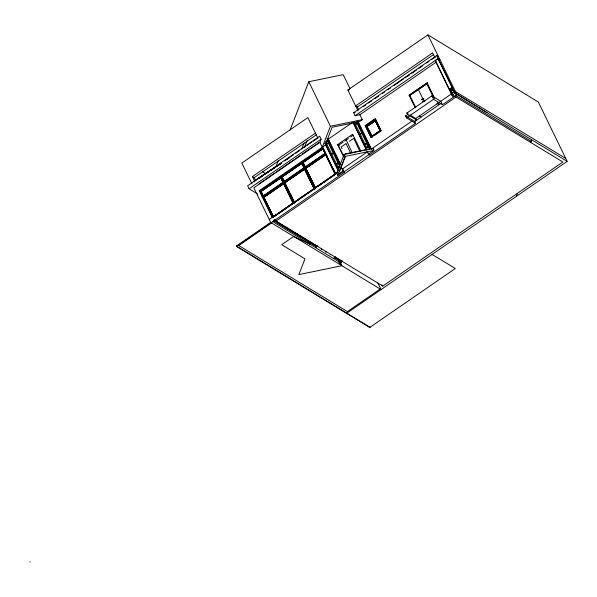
<?xml version="1.0" encoding="UTF-8"?>
<svg xmlns="http://www.w3.org/2000/svg" width="597" height="597" viewBox="0 0 597 597"><rect width="100%" height="100%" fill="white"/><g stroke="black" fill="none" stroke-linecap="round" stroke-linejoin="round"><path stroke-width="0.9" d="M280.814 177.197L260.479 191.212L263.038 196.488L283.381 182.473L280.814 177.197L260.479 191.212M263.359 197.152L283.702 183.137L263.359 197.152L273.127 217.263M301.828 162.727L304.388 168.003L284.045 182.018L281.486 176.742L301.828 162.727L314.373 188.831L312.515 190.018M284.366 182.675L304.709 168.66L284.366 182.675L294.134 202.786L294.649 202.413M322.835 148.257L302.492 162.265L305.052 167.541L325.395 153.526L322.835 148.257L302.492 162.265M305.373 168.205L325.716 154.19L305.373 168.205L315.141 188.316L315.567 188.018M516.599 196.197L517.345 193.376M530.74 142.474L531.479 139.676M275.926 166.623L278.269 160.563M290.015 130.243L308.798 81.737L343.208 74.647L350.014 88.662M301.657 149.228L303.992 143.19M304.433 147.407L307.127 140.459M257.777 194.07L249.076 188.779L247.628 185.809L319.656 136.191L321.096 139.153L319.88 142.31L253.852 187.794L270.904 222.912M322.276 147.25L330.41 126.251L308.798 81.737M377.886 282.963L381.087 289.56L270.665 222.412L236.397 246.024L236.636 246.524L344.432 172.257L343.245 171.533L337.745 175.324L336.783 173.346L344.103 154.436L372.797 148.534L373.983 149.257M337.745 175.324L345.066 156.421L344.103 154.436M339.611 171.391L345.454 156.302M424.31 100.617L423.915 100.169L424.139 100.818M424.818 100.923C424.519 99.893 423.594 101.012 424.571 100.602M284.045 182.018L304.388 168.003M305.052 167.541L325.395 153.526M315.141 188.316L315.522 187.861M336.783 173.346L338.059 170.481L324.85 143.28M337.79 166.712L337.387 167.414L338.79 168.19L339.738 166.533L338.275 163.511L336.753 164.563L337.79 166.712L339.738 166.533M366.871 147.84L367.968 145.914L368.685 145.855L368.558 147.683L366.871 147.84L365.409 144.825L366.931 143.773L367.968 145.914M284.553 227.136L273.374 220.338M297.022 234.718L284.709 227.196M309.492 242.3L297.179 234.778M316.611 246.628L309.642 242.36M341.544 261.792L334.574 257.523M285.075 227.45L285.873 227.047M296.657 234.457L297.433 234.076M297.56 235.009L298.269 234.673M309.104 242.061L309.828 241.71M310.03 242.591L310.806 242.21M334.939 257.777L335.648 257.382M341.178 261.538L341.962 261.15M304.179 167.578L305.209 166.929M325.186 153.108L325.507 152.869M325.798 154.616L305.701 168.287L325.917 154.616M326.768 144.034L328.343 142.952M355.387 124.318L356.999 123.206L355.543 124.549M333.208 153.108L331.663 154.205L333.268 153.093M360.192 134.213L361.789 133.101L360.349 134.429M336.372 163.824L337.954 162.735L336.462 164.093L325.537 141.459M397.289 83.326L400.288 81.185M358.021 110.878L347.879 90.005L427.907 34.872L538.33 102.02L567.15 161.369L346.82 313.171L347.058 313.664M254.807 181.51L252.412 176.563L315.432 133.146M252.412 176.563L254.188 177.652L316.455 134.75M435.041 57.812L432.646 52.864L355.618 105.938L357.394 107.02L433.661 54.476M436.153 62.192L359.894 114.736L355.111 115.721L353.67 112.758L436.698 55.551L438.474 56.633M259.367 178.376L262.553 176.085M267.105 172.943L268.628 171.899M270.754 170.526L275.456 167.19M276.829 166.339L281.53 163.011L254.009 181.212L254.367 181.981M284.568 160.914L287.605 158.824M288.217 158.496L293.679 154.638M295.813 153.265L299.754 150.451M303.552 147.84L305.828 146.265M307.201 145.414L308.716 144.37M309.627 143.653L311.903 142.079M313.276 141.228L317.977 137.9M363.327 106.654L365.618 105.079M368.662 102.975L371.715 100.871M374.767 98.774L378.58 96.147M382.393 93.52L384.684 91.938M387.729 89.841L390.781 87.737M393.833 85.632L397.647 83.005M401.46 80.379L403.744 78.804M407.557 76.177L409.848 74.603M412.9 72.498L416.713 69.871M418.997 68.297L422.81 65.67M426.624 63.043L428.915 61.469M431.967 59.364L435.012 57.26M249.076 188.779L321.096 139.153M355.111 115.721L438.138 58.521L439.922 59.603M258.994 183.883L263.553 180.742M265.068 179.697L274.941 172.899M276.463 171.854L293.925 159.817M295.448 158.772L300 155.63M302.276 154.063L318.985 142.556M351.969 122.833L328.141 139.25L339.745 163.16M272.225 217.383L259.255 190.674L325.111 145.302L332.089 127.265L359.461 121.631L362.289 119.684L359.581 114.094M355.528 124.527L356.939 123.221M260.128 191.137L280.918 176.816L283.702 182.54L262.911 196.861L260.128 191.137L273.016 217.629L263.016 197.07L283.814 182.772M301.925 162.339L281.142 176.667L283.933 182.383L304.701 168.063L301.94 162.362M283.702 183.137L293.463 203.249L280.65 177.115L260.553 190.779L273.404 217.054M304.709 168.66L314.47 188.779L294.231 202.532L281.56 176.309L301.522 162.556L314.186 188.786M281.486 176.742L302.41 162.421L301.269 161.727M260.725 191.271L280.896 177.63M281.732 176.794L301.769 163.011M302.739 162.324L322.776 148.534M263.575 196.413L260.949 191.316L280.687 177.719L282.956 182.406M281.814 176.824L301.694 163.242L303.963 167.936M302.821 162.354L322.701 148.772L325.29 153.578M281.239 177.473L260.337 191.861L260.74 192.1M281.232 177.458L323.253 148.526L322.932 147.869L302.149 162.19L304.94 167.906L325.708 153.586L323.604 149.25M263.471 196.197L261.128 191.421L280.888 177.951M282.18 176.973L301.933 163.503M322.85 148.899L303.142 162.474L306 168.25M260.777 192.13L261.322 191.756M263.195 195.868L262.486 196.286L262.949 196.517M409.102 95.236L427.213 82.879L409.102 95.236L415.243 107.758M263.195 195.876L304.037 167.735M305.209 166.929L325.044 153.265M365.177 125.616L375.177 118.728L380.946 130.594L370.938 137.489L365.177 125.616L366.364 126.34M262.889 196.532L283.381 182.473M415.788 107.639L409.788 95.408L426.907 83.617L433.303 96.662M426.997 83.67L409.788 95.408M262.852 197.04L325.872 153.623L326.238 154.377L263.217 197.794L263.62 198.04M366.506 126.012L375.259 120.176L366.506 126.012L371.744 136.586L380.349 130.661L375.11 120.079M339.454 144.69L343.208 142.101M344.708 141.071L348.454 138.482M350.708 136.937L352.961 135.385M380.647 130.84L380.199 130.571L371.603 136.497L372.192 136.855L367.028 126.176L375.423 120.773M367.177 126.265L375.274 120.684L380.132 130.676L375.132 120.594M368.058 125.848L374.692 121.281M345.506 143.989L341.215 146.937L342.014 148.578M349.432 141.28L353.006 138.817M379.983 130.586L372.177 136.347L370.155 132.183M372.662 136.683L371.237 137.668L365.468 125.803L375.476 118.907L381.237 130.78L374.095 135.698M407.594 114.549L405.587 115.93L414.497 121.34L416.497 119.96L407.594 114.549L406.87 113.064L431.877 95.833L440.787 101.251L442.467 104.714L453.966 96.789L452.287 93.326L455.287 91.259M365.028 144.071L366.73 143.243L365.118 144.355L354.185 121.721M405.587 115.93L406.55 117.907L433.564 99.296L442.467 104.714M453.392 89.401L451.451 90.729L450.362 89.147L452.063 87.983L452.974 89.677L453.392 89.401L452.922 89.669M450.504 92.236L452.489 93.184M340.23 168.988L341.566 168.07L342.753 168.794L344.432 172.257M340.238 169.138L341.484 168.279M368.894 149.392L370.133 148.541L356.924 121.333M269.225 219.45L337.917 172.123M342.551 168.929L367.17 151.966M357.006 121.124L370.215 148.325L371.401 149.049L411.952 121.116M409.841 114.87L415.773 118.482L451.519 93.848M274.18 216.166L293.112 202.987M315.171 187.786L335.133 174.04M273.225 217.002L293.067 203.338M315.238 188.055L335.268 174.272L322.664 148.168L302.567 161.832L315.417 188.107L303 162.384M272.971 217.301L272.575 217.062M274.172 216.524L289.53 205.943M290.008 205.525L293.127 203.465M294.634 202.316L294.202 202.637L284.523 182.712M295.179 202.047L299.895 198.801M301.276 197.764L305.925 194.644M307.268 193.629L312.067 190.413M318.492 185.988L328.469 179.115M329.775 178.13L335.357 174.279M274.307 216.45L276.553 214.905M278.053 213.868L282.545 210.771M284.045 209.741L287.791 207.159M290.038 205.607L293.037 203.547M295.314 201.98L299.06 199.398M301.306 197.846L304.306 195.779M307.298 193.719L310.298 191.652M312.544 190.1L314.47 188.779M318.567 185.958L321.567 183.891M323.813 182.339L326.805 180.279M329.805 178.212L332.805 176.145M323.902 182.555L325.417 181.525M414.184 121.885L440.564 103.714M435.138 60.588L452.19 95.699L454.168 96.647L456.772 94.856L456.727 94.222L427.907 34.872M452.392 95.565L435.452 60.521L438.056 58.73L455.19 93.632L436.698 55.551M337.499 174.824L343.006 171.04L344.193 171.757L369.342 154.429M367.051 151.429L368.394 154.205L373.752 150.511L372.797 148.534L370.215 148.325L369.245 148.996L345.059 153.974M368.394 154.205L369.588 154.921L415.46 123.318L414.497 121.34M271.56 222.957L238.785 245.531L347.424 311.597L380.192 289.023M317.365 246.262L274.083 219.942L382.804 286.067L562.867 162.011L456.011 97.027L275.948 221.084L274.978 219.778M285.306 226.77L284.672 227.285M297.776 234.352L297.142 234.867M308.41 243.27L310.656 241.725M317.022 245.986L316.141 246.158M315.529 247.606L317.783 246.054M321.223 249.456L321.731 249.106M325.678 252.165L326.186 251.815M330.134 254.874L330.641 254.523M333.342 258.434L335.589 256.882M341.036 260.195L338.783 261.747L339.506 263.232L341.185 264.255M272.598 221.502L340.462 262.77L342.715 261.217M236.397 246.024L370.013 327.275L455.295 268.516L432.101 254.412M451.451 90.729L451.869 90.401M405.005 77.797L408.818 75.259M411.109 73.752L413.4 72.237M286.299 159.772L288.59 158.242M281.612 162.951L254.016 181.212L265.613 173.712M265.978 173.354L266.299 173.354M267.135 172.757L275.53 167.138M278.59 165.13L280.874 163.6M258.389 178.675L258.62 178.466M347.879 90.005L349.566 89.662M353.67 112.758L355.237 112.43M330.41 126.251L362.289 119.684M345.066 156.421L373.752 150.511M294 203.159L284.023 182.6L304.813 168.279L314.798 188.839M281.956 176.846L284.403 181.704M284.836 182.779L294.493 202.48M263.874 197.271L283.784 183.563L263.822 197.316L273.486 216.95M310.089 244.292L293.717 236.434L281.709 244.703L304.97 258.844L298.866 274.598L341.902 265.732L340.462 262.77M565.71 158.399L453.31 90.311L455.086 91.393M454.466 92.154L456.25 93.236M456.489 93.729L487.01 112.632M454.951 93.139L567.15 161.369M454.989 93.774L456.772 94.856M455.653 95.371L531.643 141.579M452.19 95.699L453.966 96.789M436.847 103.96L437.213 103.594L439.064 104.744L437.855 102.251M419.728 115.751L419.191 116.012L421.057 117.146M406.87 113.064L408.355 113.967M406.55 117.907L415.46 123.318M366.543 143.004L356.111 121.497M353.722 138.325L359.79 151.257M346.208 140.034L352.208 152.832M339.447 145.653L337.663 144.571L352.67 134.235L360.737 150.854M322.626 148.452L322.231 148.213L322.596 148.884M325.111 154.145L325.514 154.392M325.619 154.907L335.193 174.317M338.006 162.996L327.059 140.407M303.149 161.877L302.746 161.63L303.112 162.309M301.672 162.981L301.224 162.683L301.589 163.362M305.627 167.57L306.03 167.809M304.5 167.339L304.903 167.585M304.866 168.093L305.268 168.339M304.418 169.175L314.052 188.712M314.589 188.115L314.985 188.353M314.126 188.51L294.164 202.264M282.187 176.406L281.739 176.108L282.284 176.891M280.262 176.197L281.359 176.936M281.344 177.384L281.747 177.63M280.65 177.115L293.217 203.286M280.657 177.458L280.217 177.16L280.583 177.831M284.62 182.04L285.023 182.286M283.493 181.816L283.896 182.055M284.224 183.324L284.627 183.563M262.456 171.705L265.628 173.63M294.276 202.495L281.694 176.391M293.582 202.584L293.978 202.831M261.135 190.824L260.732 190.577L261.098 191.256M259.255 190.674L260.441 191.391M263.613 196.517L264.016 196.756M264.053 197.376L273.553 216.965M262.143 196.607L263.329 197.331M273.157 216.733L273.642 216.89L273.187 217.114L263.516 197.189M335.215 257.12L342.409 261.426M273.433 220.45L316.731 246.777M334.544 257.606L341.663 261.941M236.636 246.524L370.252 327.768L370.013 327.275M325.477 154.824L324.843 153.541M304.448 169.272L304.052 168.511M283.441 183.742L282.918 182.689M263.956 197.167L263.561 196.406M450.541 89.028L451.869 90.453L451.145 88.901M455.041 95.714L456.011 97.027M381.834 284.754L382.804 286.067M343.379 155.093L337.663 144.571L343.715 157.033M418.348 89.513L424.31 101.721M450.466 89.02L454.168 96.647M451.078 90.826L451.884 92.49M427.124 82.819L434.788 98.609M426.907 83.617L433.601 97.415M431.877 95.833L433.564 99.296M415.773 118.482L416.497 119.96M369.304 131.116L372.043 136.765M357.394 107.02L358.752 109.803M366.065 126.161L367.603 129.325M358.193 121.848L371.401 149.049M357.999 121.982L370.804 148.362M368.625 152.944L369.588 154.921M353.424 122.646L366.633 149.847M353.103 122.713L366.319 149.914M345.917 143.31L350.693 153.153M328.343 139.116L340.753 164.668M327.156 138.392L339.962 164.772M341.566 168.07L343.245 171.533M327.074 138.601L339.88 164.981M325.171 143.213L338.38 170.414M323.358 148.437L322.992 147.683L259.971 191.107L272.941 217.815M324.074 149.914L325.149 152.131M326.649 155.213L327.462 156.884M333.156 168.615L335.186 172.802M326.141 154.459L325.82 153.802L305.03 168.13L315.029 188.682M326.537 155.287L328.171 158.653M328.977 160.309L332.238 167.026M333.044 168.69L335.089 172.891M325.716 154.19L335.275 173.876M317.828 138.094L307.873 117.579L241.845 163.063L252.009 183.988M319.746 142.034L335.38 174.354M306.022 168.406L315.5 188.003M302.649 162.302L305.119 167.391M305.53 168.242L315.209 188.167M301.985 162.16L314.955 188.868M303.836 168.018L304.06 168.511M284.351 181.436L285.127 182.801M290.396 193.906L292.03 197.256M281.642 176.779L284.112 181.869M280.978 176.63L293.948 203.338M283.799 182.749L293.791 203.316M283.575 183.689L293.045 203.181M284.896 226.547L284.082 226.666M254.188 177.652L255.717 180.794M260.635 191.249L263.105 196.338M260.396 191.368L263.658 198.062M264.471 199.689L273.016 217.33M29.85 561.635L30.089 562.128M421.624 99.498L422.273 99.333L421.624 99.498M422.609 101.527C423.907 100.9 423.064 102.751 422.863 101.012C421.363 101.938 424.303 101.281 422.639 101.468M422.982 98.632C424.236 98.139 423.609 99.841 423.43 98.505C421.892 98.475 424.4 98.617 422.982 98.632M421.475 99.311C422.736 100.005 422.497 99.58 421.475 99.311M304.657 169.011L284.694 182.764L304.657 169.011M451.959 87.535L449.354 89.326L451.959 87.535"/></g></svg>
